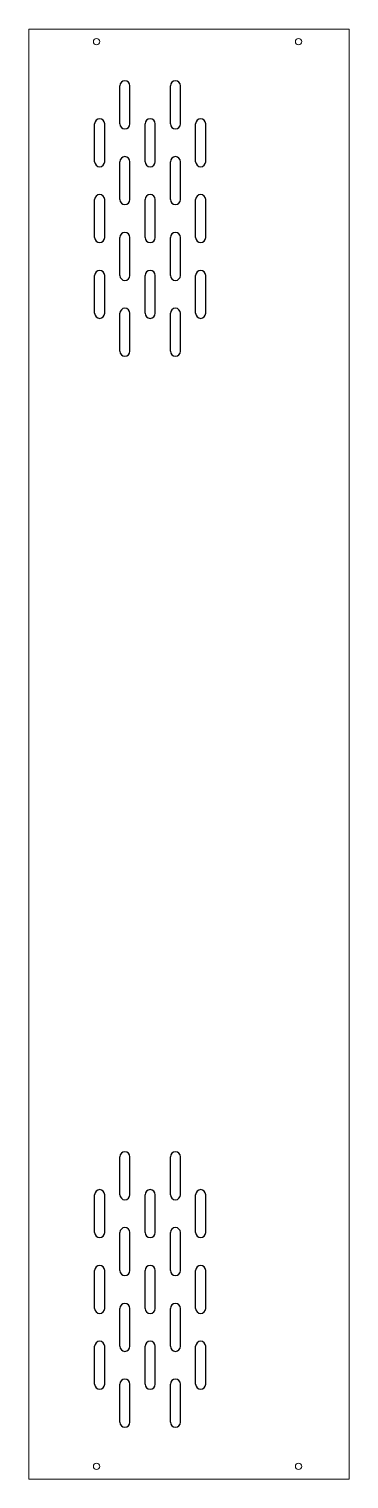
# Model space of a CAD drawing. Extents: x 12.3 to 18.7, y 10.2 to 38.9.
import ezdxf

# ---------------------------------------------------------------- set-up
doc = ezdxf.new("R2010")
doc.units = 0
doc.header["$LTSCALE"] = 5.80031
doc.header["$MEASUREMENT"] = 0
doc.layers.add('6_125BIT_500DEP', color=7, linetype='Continuous')
doc.layers.add('8_250BIT_500OUTLINE', color=7, linetype='Continuous')

msp = doc.modelspace()

# ---------------------------------------------------------------- linework, layer by layer
at = {"layer": '6_125BIT_500DEP', "color": 7, "linetype": 'Continuous', "lineweight": 25}
for p, q in [((14.15, 37), (14.15, 37.75)), ((14.35, 37), (14.35, 37.75)), ((15.15, 37), (15.15, 37.75)), ((15.35, 37), (15.35, 37.75)), ((13.65, 36.25), (13.65, 37)), ((13.85, 36.25), (13.85, 37)), ((14.65, 36.25), (14.65, 37)), ((14.85, 36.25), (14.85, 37)), ((15.65, 36.25), (15.65, 37)), ((15.85, 36.25), (15.85, 37)), ((14.15, 35.5), (14.15, 36.25)), ((14.35, 35.5), (14.35, 36.25)), ((15.15, 35.5), (15.15, 36.25)), ((15.35, 35.5), (15.35, 36.25)), ((13.65, 34.75), (13.65, 35.5)), ((13.85, 34.75), (13.85, 35.5)), ((14.65, 34.75), (14.65, 35.5)), ((14.85, 34.75), (14.85, 35.5)), ((15.65, 34.75), (15.65, 35.5)), ((15.85, 34.75), (15.85, 35.5)), ((14.15, 34), (14.15, 34.75)), ((14.35, 34), (14.35, 34.75)), ((15.15, 34), (15.15, 34.75)), ((15.35, 34), (15.35, 34.75)), ((13.65, 33.25), (13.65, 34)), ((13.85, 33.25), (13.85, 34)), ((14.65, 33.25), (14.65, 34)), ((14.85, 33.25), (14.85, 34)), ((15.65, 33.25), (15.65, 34)), ((15.85, 33.25), (15.85, 34)), ((14.15, 32.5), (14.15, 33.25)), ((14.35, 32.5), (14.35, 33.25)), ((15.15, 32.5), (15.15, 33.25)), ((15.35, 32.5), (15.35, 33.25)), ((14.15, 15.8125), (14.15, 16.5625)), ((14.35, 15.8125), (14.35, 16.5625)), ((15.15, 15.8125), (15.15, 16.5625)), ((15.35, 15.8125), (15.35, 16.5625)), ((13.65, 15.0625), (13.65, 15.8125)), ((13.85, 15.0625), (13.85, 15.8125)), ((14.65, 15.0625), (14.65, 15.8125)), ((14.85, 15.0625), (14.85, 15.8125)), ((15.65, 15.0625), (15.65, 15.8125)), ((15.85, 15.0625), (15.85, 15.8125)), ((14.15, 14.3125), (14.15, 15.0625)), ((14.35, 14.3125), (14.35, 15.0625)), ((15.15, 14.3125), (15.15, 15.0625)), ((15.35, 14.3125), (15.35, 15.0625)), ((13.65, 13.5625), (13.65, 14.3125)), ((13.85, 13.5625), (13.85, 14.3125)), ((14.65, 13.5625), (14.65, 14.3125)), ((14.85, 13.5625), (14.85, 14.3125)), ((15.65, 13.5625), (15.65, 14.3125)), ((15.85, 13.5625), (15.85, 14.3125)), ((14.15, 12.8125), (14.15, 13.5625)), ((14.35, 12.8125), (14.35, 13.5625)), ((15.15, 12.8125), (15.15, 13.5625)), ((15.35, 12.8125), (15.35, 13.5625)), ((13.65, 12.0625), (13.65, 12.8125)), ((13.85, 12.0625), (13.85, 12.8125)), ((14.65, 12.0625), (14.65, 12.8125)), ((14.85, 12.0625), (14.85, 12.8125)), ((15.65, 12.0625), (15.65, 12.8125)), ((15.85, 12.0625), (15.85, 12.8125)), ((14.15, 11.3125), (14.15, 12.0625)), ((14.35, 11.3125), (14.35, 12.0625)), ((15.15, 11.3125), (15.15, 12.0625)), ((15.35, 11.3125), (15.35, 12.0625))]:
    msp.add_line(p, q, dxfattribs=at)
at = {"layer": '6_125BIT_500DEP', "color": 7, "linetype": 'Continuous', "lineweight": 5}
for centre in [(13.6875, 38.625), (17.6875, 38.625), (13.6875, 10.4375), (17.6875, 10.4375)]:
    msp.add_circle(centre, 0.0625, dxfattribs=at)
at = {"layer": '6_125BIT_500DEP', "color": 7, "linetype": 'Continuous', "lineweight": 25}
for centre, start, end in [((14.25, 37.75), 0, 180), ((15.25, 37.75), 0, 180), ((13.75, 37), 0, 180), ((14.75, 37), 0, 180), ((15.75, 37), 0, 180), ((14.25, 37), 180, 0), ((15.25, 37), 180, 0), ((13.75, 36.25), 180, 0), ((14.25, 36.25), 0, 180), ((14.75, 36.25), 180, 0), ((15.25, 36.25), 0, 180), ((15.75, 36.25), 180, 0), ((13.75, 35.5), 0, 180), ((14.75, 35.5), 0, 180), ((15.75, 35.5), 0, 180), ((14.25, 35.5), 180, 0), ((15.25, 35.5), 180, 0), ((13.75, 34.75), 180, 0), ((14.25, 34.75), 0, 180), ((14.75, 34.75), 180, 0), ((15.25, 34.75), 0, 180), ((15.75, 34.75), 180, 0), ((13.75, 34), 0, 180), ((14.25, 34), 180, 0), ((14.75, 34), 0, 180), ((15.25, 34), 180, 0), ((15.75, 34), 0, 180), ((14.25, 33.25), 0, 180), ((15.25, 33.25), 0, 180), ((13.75, 33.25), 180, 0), ((14.75, 33.25), 180, 0), ((15.75, 33.25), 180, 0), ((14.25, 32.5), 180, 0), ((15.25, 32.5), 180, 0), ((14.25, 16.5625), 0, 180), ((15.25, 16.5625), 0, 180), ((13.75, 15.8125), 0, 180), ((14.25, 15.8125), 180, 0), ((14.75, 15.8125), 0, 180), ((15.25, 15.8125), 180, 0), ((15.75, 15.8125), 0, 180), ((13.75, 15.0625), 180, 0), ((14.25, 15.0625), 0, 180), ((14.75, 15.0625), 180, 0), ((15.25, 15.0625), 0, 180), ((15.75, 15.0625), 180, 0), ((13.75, 14.3125), 0, 180), ((14.75, 14.3125), 0, 180), ((15.75, 14.3125), 0, 180), ((14.25, 14.3125), 180, 0), ((15.25, 14.3125), 180, 0), ((13.75, 13.5625), -180, 0), ((14.25, 13.5625), 0, 180), ((14.75, 13.5625), -180, 0), ((15.25, 13.5625), 0, 180), ((15.75, 13.5625), -180, 0), ((13.75, 12.8125), 0, 180), ((14.75, 12.8125), 0, 180), ((15.75, 12.8125), 0, 180), ((14.25, 12.8125), -180, 0), ((15.25, 12.8125), -180, 0), ((13.75, 12.0625), 180, 0), ((14.25, 12.0625), 0, 180), ((14.75, 12.0625), 180, 0), ((15.25, 12.0625), 0, 180), ((15.75, 12.0625), 180, 0), ((14.25, 11.3125), 180, 0), ((15.25, 11.3125), 180, 0)]:
    msp.add_arc(centre, 0.1, start, end, dxfattribs=at)
at = {"layer": '8_250BIT_500OUTLINE', "color": 7, "linetype": 'Continuous', "lineweight": 5}
for p, q in [((18.6875, 38.875), (12.35, 38.875)), ((12.35, 38.875), (12.35, 10.1875)), ((18.6875, 10.1875), (18.6875, 38.875)), ((12.35, 10.1875), (18.6875, 10.1875))]:
    msp.add_line(p, q, dxfattribs=at)

doc.saveas('drawing.dxf')
